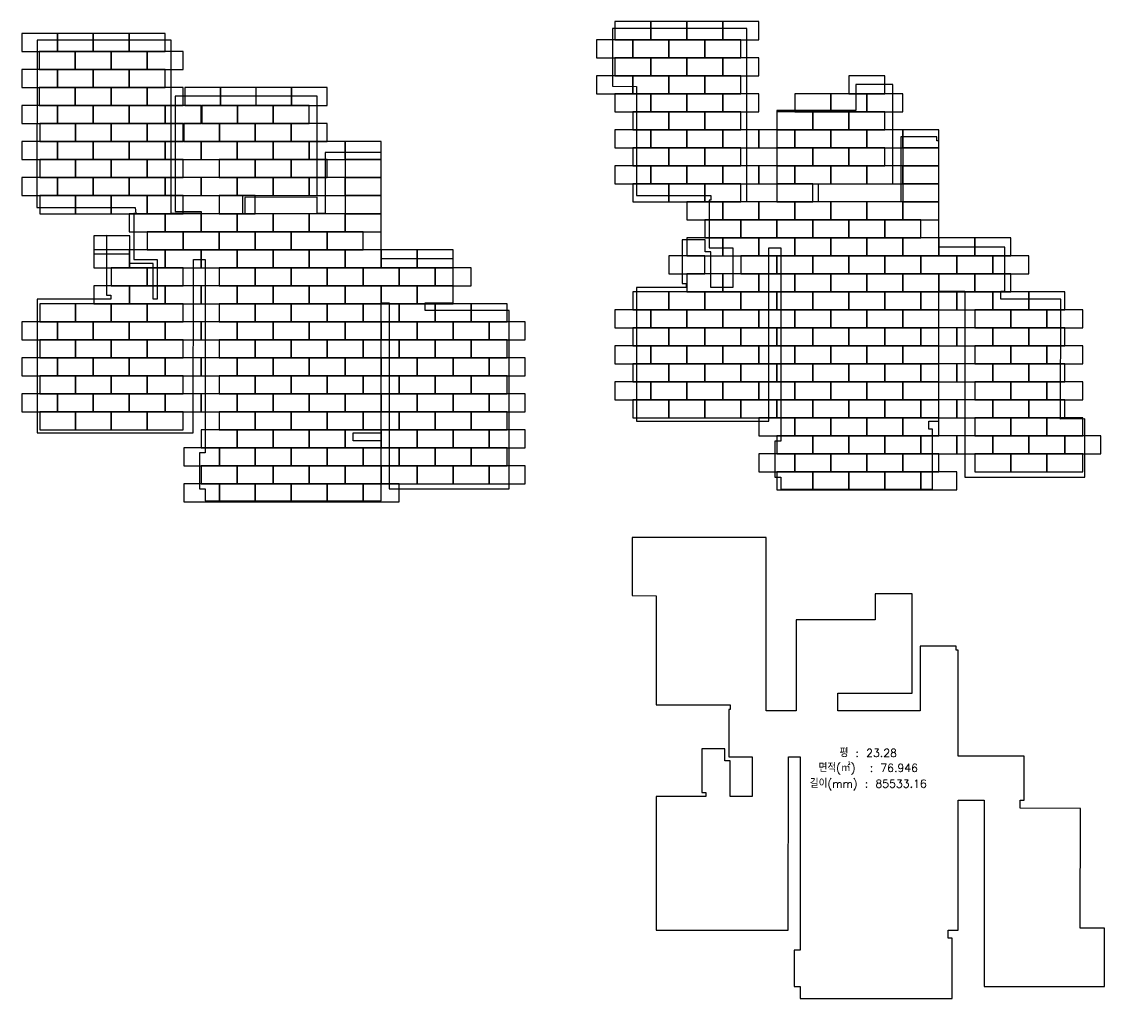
# Model space of a CAD drawing. Header units: inches. Extents: x -63256 to 33689, y -34490 to 100230.
# Drawn here: x -63256 to -36196, y -34490 to -10088 of the extents above; entities that cross this region are included whole.
import ezdxf
from ezdxf.enums import TextEntityAlignment as Align

# ---------------------------------------------------------------- set-up
doc = ezdxf.new("R2010")
doc.units = ezdxf.units.IN
doc.header["$LTSCALE"] = 100
doc.header["$MEASUREMENT"] = 0
doc.layers.add('03-WAL NEW', color=3, linetype='Continuous')
doc.layers.add('3.기호.계단선', color=30, linetype='Continuous')
doc.styles.get("Standard").update_dxf_attribs({"font": 'txt.shx', "bigfont": 'whgtxt.shx'})

# ---------------------------------------------------------------- blocks, each defined once
blk = doc.blocks.new('safsdsafsd')
at = {"layer": '3.기호.계단선'}
blk.add_lwpolyline([(-39420, -13469), (-38520, -13469), (-38520, -13019), (-39420, -13019)], close=True, dxfattribs=at)

msp = doc.modelspace()

# ---------------------------------------------------------------- linework, layer by layer
at = {"layer": '03-WAL NEW'}
for points in [[(-45134.9, -10258.2), (-48484.9, -10258.2), (-48484.9, -11703.5), (-47889.6, -11708.2), (-47884.9, -14433.5), (-46035.2, -14433.5), (-46035.2, -14548.2), (-46071.9, -14548.2), (-46071.9, -15738.2), (-45484.9, -15738.2), (-45484.9, -16728.2), (-46034.9, -16728.2), (-46034.9, -15838.2), (-46171.9, -15838.2), (-46171.9, -15538.2), (-46744.9, -15538.2), (-46744.9, -16628.2), (-46644.9, -16628.2), (-46644.9, -16728.2), (-47884.9, -16728.2), (-47884.9, -20068.2), (-44584.9, -20068.2), (-44578.3, -15738.2), (-44284.9, -15738.2), (-44284.9, -20568.2), (-44434.9, -20568.2), (-44434.9, -21468.2), (-44284.9, -21468.2), (-44284.9, -21768.2), (-40487.6, -21768.2), (-40487.6, -20268.2), (-40584.9, -20268.2), (-40584.9, -20068.2), (-40334.9, -20068.2), (-40334.9, -16891.4), (-40334.9, -16818.2), (-39684.9, -16818.2), (-39684.9, -21468.2), (-36684.9, -21468.2), (-36684.9, -20013.5), (-37289.6, -20018.2), (-37284.9, -17022.9), (-38784.9, -17018.2), (-38784.9, -16818.2), (-38684.9, -16818.2), (-38684.9, -15718.2), (-40334.9, -15718.2), (-40334.9, -13068.2), (-40384.9, -13068.2), (-40384.9, -12968.2), (-41284.9, -12968.2), (-41284.9, -14588.2), (-43342.9, -14588.2), (-43342.9, -14142.9), (-41484.9, -14142.9), (-41484.9, -11658.2), (-42410.2, -11658.2), (-42410.2, -12308.2), (-44384.9, -12308.2), (-44384.9, -14588.2), (-45135.2, -14588.2), (-45135.2, -10258.2)], [(-59518.5, -10550.7), (-62868.5, -10550.7), (-62873.2, -14730.7), (-60418.8, -14730.7), (-60403.8, -14880.7), (-60455.5, -14880.7), (-60455.5, -16030.7), (-59868.5, -16030.7), (-59868.5, -17020.7), (-59968.5, -17020.7), (-59968.5, -16130.7), (-60555.5, -16130.7), (-60555.5, -15435.4), (-61133.2, -15430.7), (-61133.2, -16920.7), (-61028.5, -16920.7), (-61028.5, -17020.7), (-62868.5, -17020.7), (-62868.5, -20360.7), (-58968.5, -20360.7), (-58962, -16030.7), (-58668.5, -16030.7), (-58668.5, -20860.7), (-58809.3, -20860.7), (-58809.3, -21760.7), (-58668.5, -21760.7), (-58668.5, -22060.7), (-54268.5, -22060.7), (-54268.5, -20560.7), (-54968.5, -20560.7), (-54968.5, -20360.7), (-54268.5, -20360.7), (-54268.5, -17110.7), (-54068.5, -17110.7), (-54068.5, -21760.7), (-51068.5, -21760.7), (-51068.5, -17306.1), (-53168.5, -17306.1), (-53168.5, -17110.7), (-52468.5, -17110.7), (-52468.5, -16010.7), (-54268.5, -16010.7), (-54268.5, -13360.7), (-55668.5, -13356.1), (-55668.5, -14880.7), (-55868.5, -14880.7), (-55868.5, -14476.1), (-57676.5, -14480.7), (-57676.5, -14885.4), (-57726.5, -14880.7), (-57731.2, -14430.7), (-55868.5, -14430.7), (-55868.5, -11950.7), (-59418.5, -11950.7), (-59418.5, -14830.7), (-58768.5, -14830.7), (-58768.5, -14880.7), (-59518.8, -14880.7), (-59518.5, -10550.7)], [(-44646.1, -22980.1), (-47996.1, -22980.1), (-47996.1, -24425.4), (-47400.8, -24430), (-47396.1, -27155.4), (-45546.4, -27155.4), (-45546.4, -27270.1), (-45583.1, -27270.1), (-45583.1, -28460.1), (-44996.1, -28460.1), (-44996.1, -29450.1), (-45546.1, -29450.1), (-45546.1, -28560.1), (-45683.1, -28560.1), (-45683.1, -28260.1), (-46256.1, -28260.1), (-46256.1, -29350.1), (-46156.1, -29350.1), (-46156.1, -29450.1), (-47396.1, -29450.1), (-47396.1, -32790.1), (-44096.1, -32790.1), (-44089.6, -28460.1), (-43796.1, -28460.1), (-43796.1, -33290.1), (-43946.1, -33290.1), (-43946.1, -34190.1), (-43796.1, -34190.1), (-43796.1, -34490.1), (-39998.8, -34490.1), (-39998.8, -32990.1), (-40096.1, -32990.1), (-40096.1, -32790.1), (-39846.1, -32790.1), (-39846.1, -29613.3), (-39846.1, -29540.1), (-39196.1, -29540.1), (-39196.1, -34190.1), (-36196.1, -34190.1), (-36196.1, -32735.4), (-36800.8, -32740.1), (-36796.1, -29744.7), (-38296.1, -29740.1), (-38296.1, -29540.1), (-38196.1, -29540.1), (-38196.1, -28440.1), (-39846.1, -28440.1), (-39846.1, -25790.1), (-39896.1, -25790.1), (-39896.1, -25690.1), (-40796.1, -25690.1), (-40796.1, -27310.1), (-42854.1, -27310.1), (-42854.1, -26864.7), (-40996.1, -26864.7), (-40996.1, -24380.1), (-41921.4, -24380.1), (-41921.4, -25030.1), (-43896.1, -25030.1), (-43896.1, -27310.1), (-44646.4, -27310.1), (-44646.4, -22980.1)]]:
    msp.add_lwpolyline(points, dxfattribs=at)

# ---------------------------------------------------------------- block references
for p in [(-9014.5, 2930.9), (-8114.5, 2930.9), (-7214.5, 2930.9), (-6314.5, 2930.9), (-23835.2, 2633.4), (-22948.2, 2633.4), (-22048.2, 2633.4), (-21148.2, 2633.4), (-9464.5, 2480.9), (-8564.5, 2480.9), (-7664.5, 2480.9), (-6764.5, 2480.9), (-23398.2, 2183.4), (-22498.2, 2183.4), (-21598.2, 2183.4), (-20698.2, 2183.4), (-9014.5, 2030.9), (-8114.5, 2030.9), (-7214.5, 2030.9), (-6314.5, 2030.9), (-23835.2, 1733.4), (-22948.2, 1733.4), (-22048.2, 1733.4), (-21148.2, 1733.4), (-9464.5, 1580.9), (-8564.5, 1580.9), (-7664.5, 1580.9), (-6764.5, 1580.9), (-3164.5, 1580.9), (-23398.2, 1283.4), (-22498.2, 1283.4), (-21598.2, 1283.4), (-20698.2, 1283.4), (-19759.2, 1283.4), (-18872.2, 1283.4), (-17985.2, 1283.4), (-17098.2, 1283.4), (-9014.5, 1130.9), (-8114.5, 1130.9), (-7214.5, 1130.9), (-6314.5, 1130.9), (-4514.5, 1130.9), (-3614.5, 1130.9), (-2714.5, 1130.9), (-23835.2, 833.4), (-22948.2, 833.4), (-22048.2, 833.4), (-21148.2, 833.4), (-20248.2, 833.4), (-19335.2, 833.4), (-18448.2, 833.4), (-17548.2, 833.4), (-8564.5, 680.9), (-7664.5, 680.9), (-6764.5, 680.9), (-4964.5, 680.9), (-4064.5, 680.9), (-3164.5, 680.9), (-23385.2, 383.4), (-22498.2, 383.4), (-21598.2, 383.4), (-20698.2, 383.4), (-19785.2, 383.4), (-18898.2, 383.4), (-17998.2, 383.4), (-17098.2, 383.4), (-9014.5, 230.9), (-8114.5, 230.9), (-7214.5, 230.9), (-6314.5, 230.9), (-5414.5, 230.9), (-4514.5, 230.9), (-3614.5, 230.9), (-2714.5, 230.9), (-1814.5, 230.9), (-23835.2, -66.6), (-22948.2, -66.6), (-22048.2, -66.6), (-21148.2, -66.6), (-20248.2, -66.6), (-19348.2, -66.6), (-18448.2, -66.6), (-17548.2, -66.6), (-16648.2, -66.6), (-15748.2, -66.6), (-8564.5, -219.1), (-7664.5, -219.1), (-6764.5, -219.1), (-4964.5, -219.1), (-4064.5, -219.1), (-3164.5, -219.1), (-1814.5, -219.1), (-23385.2, -516.6), (-22498.2, -516.6), (-21598.2, -516.6), (-20698.2, -516.6), (-18898.2, -516.6), (-17998.2, -516.6), (-17098.2, -516.6), (-15748.2, -516.6), (-9014.5, -669.1), (-8114.5, -669.1), (-7214.5, -669.1), (-6314.5, -669.1), (-5414.5, -669.1), (-4514.5, -669.1), (-3614.5, -669.1), (-2714.5, -669.1), (-1814.5, -669.1), (-23835.2, -966.6), (-22948.2, -966.6), (-22048.2, -966.6), (-21148.2, -966.6), (-20248.2, -966.6), (-19348.2, -966.6), (-18448.2, -966.6), (-17548.2, -966.6), (-16648.2, -966.6), (-15748.2, -966.6), (-8564.5, -1119.1), (-7664.5, -1119.1), (-6764.5, -1119.1), (-4964.5, -1119.1), (-1814.5, -1119.1), (-23385.2, -1416.6), (-22498.2, -1416.6), (-21598.2, -1416.6), (-20698.2, -1416.6), (-18898.2, -1416.6), (-15748.2, -1416.6), (-7214.5, -1569.1), (-6314.5, -1569.1), (-5414.5, -1569.1), (-4514.5, -1569.1), (-3614.5, -1569.1), (-2714.5, -1569.1), (-1814.5, -1569.1), (-21148.2, -1866.6), (-20248.2, -1866.6), (-19348.2, -1866.6), (-18448.2, -1866.6), (-17548.2, -1866.6), (-16648.2, -1866.6), (-15748.2, -1866.6), (-6764.5, -2019.1), (-5864.5, -2019.1), (-4964.5, -2019.1), (-4064.5, -2019.1), (-3164.5, -2019.1), (-2264.5, -2019.1), (-20698.2, -2316.6), (-19798.2, -2316.6), (-18898.2, -2316.6), (-17998.2, -2316.6), (-17098.2, -2316.6), (-16198.2, -2316.6), (-22035.2, -2416.3), (-7214.5, -2469.1), (-6314.5, -2469.1), (-5414.5, -2469.1), (-4514.5, -2469.1), (-3614.5, -2469.1), (-2714.5, -2469.1), (-1814.5, -2469.1), (-914.5, -2469.1), (-14.5, -2469.1), (-22035.2, -2766.6), (-21148.2, -2766.6), (-20248.2, -2766.6), (-19348.2, -2766.6), (-18448.2, -2766.6), (-17548.2, -2766.6), (-16648.2, -2766.6), (-15748.2, -2766.6), (-14848.2, -2766.6), (-13948.2, -2766.6), (-7664.5, -2919.1), (-5864.5, -2919.1), (-4964.5, -2919.1), (-4064.5, -2919.1), (-3164.5, -2919.1), (-2264.5, -2919.1), (-1364.5, -2919.1), (-464.5, -2919.1), (435.5, -2919.1), (-21598.2, -3216.6), (-20698.2, -3216.6), (-18898.2, -3216.6), (-17998.2, -3216.6), (-17098.2, -3216.6), (-16198.2, -3216.6), (-15298.2, -3216.6), (-14398.2, -3216.6), (-13498.2, -3216.6), (-7214.5, -3369.1), (-6314.5, -3369.1), (-5414.5, -3369.1), (-4514.5, -3369.1), (-3614.5, -3369.1), (-2714.5, -3369.1), (-1814.5, -3369.1), (-914.5, -3369.1), (-14.5, -3369.1), (-22035.2, -3666.6), (-21148.2, -3666.6), (-20248.2, -3666.6), (-19348.2, -3666.6), (-18448.2, -3666.6), (-17548.2, -3666.6), (-16648.2, -3666.6), (-15748.2, -3666.6), (-14848.2, -3666.6), (-13948.2, -3666.6), (-8564.5, -3819.1), (-7664.5, -3819.1), (-6764.5, -3819.1), (-5864.5, -3819.1), (-4964.5, -3819.1), (-4064.5, -3819.1), (-3164.5, -3819.1), (-2264.5, -3819.1), (-1364.5, -3819.1), (-464.5, -3819.1), (435.5, -3819.1), (1335.5, -3819.1), (-23385.2, -4116.6), (-22498.2, -4116.6), (-21598.2, -4116.6), (-20698.2, -4116.6), (-18898.2, -4116.6), (-17998.2, -4116.6), (-17098.2, -4116.6), (-16198.2, -4116.6), (-15298.2, -4116.6), (-14398.2, -4116.6), (-13498.2, -4116.6), (-12598.2, -4116.6), (-9014.5, -4269.1), (-8114.5, -4269.1), (-7214.5, -4269.1), (-6314.5, -4269.1), (-5414.5, -4269.1), (-4514.5, -4269.1), (-3614.5, -4269.1), (-2714.5, -4269.1), (-1814.5, -4269.1), (-14.5, -4269.1), (885.5, -4269.1), (1785.5, -4269.1), (-23835.2, -4566.6), (-22948.2, -4566.6), (-22048.2, -4566.6), (-21148.2, -4566.6), (-20248.2, -4566.6), (-19348.2, -4566.6), (-18448.2, -4566.6), (-17548.2, -4566.6), (-16648.2, -4566.6), (-15748.2, -4566.6), (-14848.2, -4566.6), (-13948.2, -4566.6), (-13048.2, -4566.6), (-12148.2, -4566.6), (-8564.5, -4719.1), (-7664.5, -4719.1), (-6764.5, -4719.1), (-5864.5, -4719.1), (-4964.5, -4719.1), (-4064.5, -4719.1), (-3164.5, -4719.1), (-2264.5, -4719.1), (-1364.5, -4719.1), (-464.5, -4719.1), (435.5, -4719.1), (1335.5, -4719.1), (-23385.2, -5016.6), (-22498.2, -5016.6), (-21598.2, -5016.6), (-20698.2, -5016.6), (-18898.2, -5016.6), (-17998.2, -5016.6), (-17098.2, -5016.6), (-16198.2, -5016.6), (-15298.2, -5016.6), (-14398.2, -5016.6), (-13498.2, -5016.6), (-12598.2, -5016.6), (-9014.5, -5169.1), (-8114.5, -5169.1), (-7214.5, -5169.1), (-6314.5, -5169.1), (-5414.5, -5169.1), (-4514.5, -5169.1), (-3614.5, -5169.1), (-2714.5, -5169.1), (-1814.5, -5169.1), (-14.5, -5169.1), (885.5, -5169.1), (1785.5, -5169.1), (-23835.2, -5466.6), (-22948.2, -5466.6), (-22048.2, -5466.6), (-21148.2, -5466.6), (-20248.2, -5466.6), (-19348.2, -5466.6), (-18448.2, -5466.6), (-17548.2, -5466.6), (-16648.2, -5466.6), (-15748.2, -5466.6), (-14848.2, -5466.6), (-13948.2, -5466.6), (-13048.2, -5466.6), (-12148.2, -5466.6), (-8564.5, -5619.1), (-7664.5, -5619.1), (-6764.5, -5619.1), (-5864.5, -5619.1), (-4964.5, -5619.1), (-4064.5, -5619.1), (-3164.5, -5619.1), (-2264.5, -5619.1), (-1364.5, -5619.1), (-464.5, -5619.1), (435.5, -5619.1), (1335.5, -5619.1), (-23385.2, -5916.6), (-22498.2, -5916.6), (-21598.2, -5916.6), (-20698.2, -5916.6), (-18898.2, -5916.6), (-17998.2, -5916.6), (-17098.2, -5916.6), (-16198.2, -5916.6), (-15298.2, -5916.6), (-14398.2, -5916.6), (-13498.2, -5916.6), (-12598.2, -5916.6), (-9014.5, -6069.1), (-8114.5, -6069.1), (-7214.5, -6069.1), (-6314.5, -6069.1), (-5414.5, -6069.1), (-4514.5, -6069.1), (-3614.5, -6069.1), (-2714.5, -6069.1), (-1814.5, -6069.1), (-14.5, -6069.1), (885.5, -6069.1), (1785.5, -6069.1), (-23835.2, -6366.6), (-22948.2, -6366.6), (-22048.2, -6366.6), (-21148.2, -6366.6), (-20248.2, -6366.6), (-19348.2, -6366.6), (-18448.2, -6366.6), (-17548.2, -6366.6), (-16648.2, -6366.6), (-15748.2, -6366.6), (-14848.2, -6366.6), (-13948.2, -6366.6), (-13048.2, -6366.6), (-12148.2, -6366.6), (-8564.5, -6519.1), (-7664.5, -6519.1), (-6764.5, -6519.1), (-5864.5, -6519.1), (-4964.5, -6519.1), (-4064.5, -6519.1), (-3164.5, -6519.1), (-2264.5, -6519.1), (-1364.5, -6519.1), (-464.5, -6519.1), (435.5, -6519.1), (1335.5, -6519.1), (-23385.2, -6816.6), (-22498.2, -6816.6), (-21598.2, -6816.6), (-20698.2, -6816.6), (-18898.2, -6816.6), (-17998.2, -6816.6), (-17098.2, -6816.6), (-16198.2, -6816.6), (-15298.2, -6816.6), (-14398.2, -6816.6), (-13498.2, -6816.6), (-12598.2, -6816.6), (-5414.5, -6969.1), (-4514.5, -6969.1), (-3614.5, -6969.1), (-2714.5, -6969.1), (-1814.5, -6969.1), (-14.5, -6969.1), (885.5, -6969.1), (1785.5, -6969.1), (-19348.2, -7266.6), (-18448.2, -7266.6), (-17548.2, -7266.6), (-16648.2, -7266.6), (-15748.2, -7266.6), (-14848.2, -7266.6), (-13948.2, -7266.6), (-13048.2, -7266.6), (-12148.2, -7266.6), (-4964.5, -7419.1), (-4064.5, -7419.1), (-3164.5, -7419.1), (-2264.5, -7419.1), (-1364.5, -7419.1), (-464.5, -7419.1), (435.5, -7419.1), (1335.5, -7419.1), (2235.5, -7419.1), (-19785.2, -7716.6), (-18898.2, -7716.6), (-17998.2, -7716.6), (-17098.2, -7716.6), (-16198.2, -7716.6), (-15298.2, -7716.6), (-14398.2, -7716.6), (-13498.2, -7716.6), (-12598.2, -7716.6), (-5414.5, -7869.1), (-4514.5, -7869.1), (-3614.5, -7869.1), (-2714.5, -7869.1), (-1814.5, -7869.1), (-14.5, -7869.1), (885.5, -7869.1), (1785.5, -7869.1), (-19348.2, -8166.6), (-18448.2, -8166.6), (-17548.2, -8166.6), (-16648.2, -8166.6), (-15748.2, -8166.6), (-14848.2, -8166.6), (-13948.2, -8166.6), (-13048.2, -8166.6), (-12148.2, -8166.6), (-4964.5, -8319.1), (-4064.5, -8319.1), (-3164.5, -8319.1), (-2264.5, -8319.1), (-1364.5, -8319.1), (-19785.2, -8616.6), (-18898.2, -8616.6), (-17998.2, -8616.6), (-17098.2, -8616.6), (-16198.2, -8616.6), (-15298.2, -8616.6)]:
    msp.add_blockref('safsdsafsd', p, dxfattribs=at)

# ---------------------------------------------------------------- texts
at = {"layer": '03-WAL NEW', "color": 7}
msp.add_text('평 : 23.28', height=200, dxfattribs=at).set_placement((-42096.1, -28335.1), align=Align.MIDDLE)
at = {"layer": '03-WAL NEW'}
for s, p in [('면적(㎡)  : 76.946', (-42096.1, -28735.1)), ('길이(mm) : 85533.16', (-42096.1, -29135.1))]:
    msp.add_text(s, height=200, dxfattribs=at).set_placement(p, align=Align.MIDDLE)

doc.saveas('drawing.dxf')
